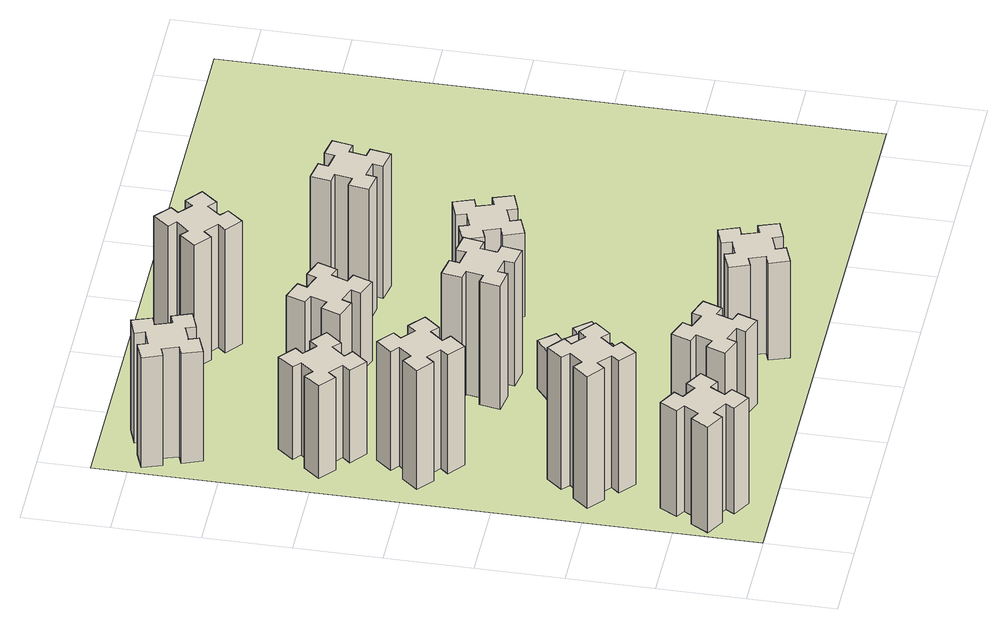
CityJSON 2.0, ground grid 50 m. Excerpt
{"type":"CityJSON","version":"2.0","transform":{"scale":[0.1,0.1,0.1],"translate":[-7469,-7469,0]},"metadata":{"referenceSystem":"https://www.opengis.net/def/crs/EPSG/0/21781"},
"CityObjects":{
"building1":{"type":"Building","attributes":{"class":"1000","function":"1000","usage":"1000","yearOfConstruction":2016,"roofType":"1000","measuredHeight":72,"storeysAboveGround":30,"storeysBelowGround":0},"geometry":[{"type":"Solid","lod":"1","boundaries":[[[[0,1,2,3,4,5,6,7,8,9,10,11,12,13,14,15,16,17,18,19]],[[17,16,20,21]],[[16,15,22,20]],[[15,14,23,22]],[[14,13,24,23]],[[13,12,25,24]],[[12,11,26,25]],[[11,10,27,26]],[[10,9,28,27]],[[9,8,29,28]],[[8,7,30,29]],[[7,6,31,30]],[[6,5,32,31]],[[5,4,33,32]],[[4,3,34,33]],[[3,2,35,34]],[[2,1,36,35]],[[1,0,37,36]],[[0,19,38,37]],[[19,18,39,38]],[[18,17,21,39]],[[24,25,26,27,28,29,30,31,32,33,34,35,36,37,38,39,21,20,22,23]]]]}]},
"building2":{"type":"Building","attributes":{"class":"1000","function":"1000","usage":"1000","yearOfConstruction":2016,"roofType":"1000","measuredHeight":90,"storeysAboveGround":30,"storeysBelowGround":0},"geometry":[{"type":"Solid","lod":"1","boundaries":[[[[40,41,42,43,44,45,46,47,48,49,50,51,52,53,54,55,56,57,58,59]],[[57,56,60,61]],[[56,55,62,60]],[[55,54,63,62]],[[54,53,64,63]],[[53,52,65,64]],[[52,51,66,65]],[[51,50,67,66]],[[50,49,68,67]],[[49,48,69,68]],[[48,47,70,69]],[[47,46,71,70]],[[46,45,72,71]],[[45,44,73,72]],[[44,43,74,73]],[[43,42,75,74]],[[42,41,76,75]],[[41,40,77,76]],[[40,59,78,77]],[[59,58,79,78]],[[58,57,61,79]],[[64,65,66,67,68,69,70,71,72,73,74,75,76,77,78,79,61,60,62,63]]]]}]},
"building3":{"type":"Building","attributes":{"class":"1000","function":"1000","usage":"1000","yearOfConstruction":2016,"roofType":"1000","measuredHeight":81,"storeysAboveGround":30,"storeysBelowGround":0},"geometry":[{"type":"Solid","lod":"1","boundaries":[[[[80,81,82,83,84,85,86,87,88,89,90,91,92,93,94,95,96,97,98,99]],[[97,96,100,101]],[[96,95,102,100]],[[95,94,103,102]],[[94,93,104,103]],[[93,92,105,104]],[[92,91,106,105]],[[91,90,107,106]],[[90,89,108,107]],[[89,88,109,108]],[[88,87,110,109]],[[87,86,111,110]],[[86,85,112,111]],[[85,84,113,112]],[[84,83,114,113]],[[83,82,115,114]],[[82,81,116,115]],[[81,80,117,116]],[[80,99,118,117]],[[99,98,119,118]],[[98,97,101,119]],[[104,105,106,107,108,109,110,111,112,113,114,115,116,117,118,119,101,100,102,103]]]]}]},
"building4":{"type":"Building","attributes":{"class":"1000","function":"1000","usage":"1000","yearOfConstruction":2016,"roofType":"1000","measuredHeight":63,"storeysAboveGround":30,"storeysBelowGround":0},"geometry":[{"type":"Solid","lod":"1","boundaries":[[[[120,121,122,123,124,125,126,127,128,129,130,131,132,133,134,135,136,137,138,139]],[[137,136,140,141]],[[136,135,142,140]],[[135,134,143,142]],[[134,133,144,143]],[[133,132,145,144]],[[132,131,146,145]],[[131,130,147,146]],[[130,129,148,147]],[[129,128,149,148]],[[128,127,150,149]],[[127,126,151,150]],[[126,125,152,151]],[[125,124,153,152]],[[124,123,154,153]],[[123,122,155,154]],[[122,121,156,155]],[[121,120,157,156]],[[120,139,158,157]],[[139,138,159,158]],[[138,137,141,159]],[[144,145,146,147,148,149,150,151,152,153,154,155,156,157,158,159,141,140,142,143]]]]}]},
"building5":{"type":"Building","attributes":{"class":"1000","function":"1000","usage":"1000","yearOfConstruction":2016,"roofType":"1000","measuredHeight":57,"storeysAboveGround":30,"storeysBelowGround":0},"geometry":[{"type":"Solid","lod":"1","boundaries":[[[[160,161,162,163,164,165,166,167,168,169,170,171,172,173,174,175,176,177,178,179]],[[177,176,180,181]],[[176,175,182,180]],[[175,174,183,182]],[[174,173,184,183]],[[173,172,185,184]],[[172,171,186,185]],[[171,170,187,186]],[[170,169,188,187]],[[169,168,189,188]],[[168,167,190,189]],[[167,166,191,190]],[[166,165,192,191]],[[165,164,193,192]],[[164,163,194,193]],[[163,162,195,194]],[[162,161,196,195]],[[161,160,197,196]],[[160,179,198,197]],[[179,178,199,198]],[[178,177,181,199]],[[184,185,186,187,188,189,190,191,192,193,194,195,196,197,198,199,181,180,182,183]]]]}]},
"building6":{"type":"Building","attributes":{"class":"1000","function":"1000","usage":"1000","yearOfConstruction":2016,"roofType":"1000","measuredHeight":75,"storeysAboveGround":30,"storeysBelowGround":0},"geometry":[{"type":"Solid","lod":"1","boundaries":[[[[200,201,202,203,204,205,206,207,208,209,210,211,212,213,214,215,216,217,218,219]],[[217,216,220,221]],[[216,215,222,220]],[[215,214,223,222]],[[214,213,224,223]],[[213,212,225,224]],[[212,211,226,225]],[[211,210,227,226]],[[210,209,228,227]],[[209,208,229,228]],[[208,207,230,229]],[[207,206,231,230]],[[206,205,232,231]],[[205,204,233,232]],[[204,203,234,233]],[[203,202,235,234]],[[202,201,236,235]],[[201,200,237,236]],[[200,219,238,237]],[[219,218,239,238]],[[218,217,221,239]],[[224,225,226,227,228,229,230,231,232,233,234,235,236,237,238,239,221,220,222,223]]]]}]},
"building7":{"type":"Building","attributes":{"class":"1000","function":"1000","usage":"1000","yearOfConstruction":2016,"roofType":"1000","measuredHeight":33,"storeysAboveGround":30,"storeysBelowGround":0},"geometry":[{"type":"Solid","lod":"1","boundaries":[[[[240,241,242,243,244,245,246,247,248,249,250,251,252,253,254,255,256,257,258,259]],[[257,256,260,261]],[[256,255,262,260]],[[255,254,263,262]],[[254,253,264,263]],[[253,252,265,264]],[[252,251,266,265]],[[251,250,267,266]],[[250,249,268,267]],[[249,248,269,268]],[[248,247,270,269]],[[247,246,271,270]],[[246,245,272,271]],[[245,244,273,272]],[[244,243,274,273]],[[243,242,275,274]],[[242,241,276,275]],[[241,240,277,276]],[[240,259,278,277]],[[259,258,279,278]],[[258,257,261,279]],[[264,265,266,267,268,269,270,271,272,273,274,275,276,277,278,279,261,260,262,263]]]]}]},
"building8":{"type":"Building","attributes":{"class":"1000","function":"1000","usage":"1000","yearOfConstruction":2016,"roofType":"1000","measuredHeight":84,"storeysAboveGround":30,"storeysBelowGround":0},"geometry":[{"type":"Solid","lod":"1","boundaries":[[[[280,281,282,283,284,285,286,287,288,289,290,291,292,293,294,295,296,297,298,299]],[[297,296,300,301]],[[296,295,302,300]],[[295,294,303,302]],[[294,293,304,303]],[[293,292,305,304]],[[292,291,306,305]],[[291,290,307,306]],[[290,289,308,307]],[[289,288,309,308]],[[288,287,310,309]],[[287,286,311,310]],[[286,285,312,311]],[[285,284,313,312]],[[284,283,314,313]],[[283,282,315,314]],[[282,281,316,315]],[[281,280,317,316]],[[280,299,318,317]],[[299,298,319,318]],[[298,297,301,319]],[[304,305,306,307,308,309,310,311,312,313,314,315,316,317,318,319,301,300,302,303]]]]}]},
"building9":{"type":"Building","attributes":{"class":"1000","function":"1000","usage":"1000","yearOfConstruction":2016,"roofType":"1000","measuredHeight":66,"storeysAboveGround":30,"storeysBelowGround":0},"geometry":[{"type":"Solid","lod":"1","boundaries":[[[[320,321,322,323,324,325,326,327,328,329,330,331,332,333,334,335,336,337,338,339]],[[337,336,340,341]],[[336,335,342,340]],[[335,334,343,342]],[[334,333,344,343]],[[333,332,345,344]],[[332,331,346,345]],[[331,330,347,346]],[[330,329,348,347]],[[329,328,349,348]],[[328,327,350,349]],[[327,326,351,350]],[[326,325,352,351]],[[325,324,353,352]],[[324,323,354,353]],[[323,322,355,354]],[[322,321,356,355]],[[321,320,357,356]],[[320,339,358,357]],[[339,338,359,358]],[[338,337,341,359]],[[344,345,346,347,348,349,350,351,352,353,354,355,356,357,358,359,341,340,342,343]]]]}]},
"building10":{"type":"Building","attributes":{"class":"1000","function":"1000","usage":"1000","yearOfConstruction":2016,"roofType":"1000","measuredHeight":54,"storeysAboveGround":30,"storeysBelowGround":0},"geometry":[{"type":"Solid","lod":"1","boundaries":[[[[360,361,362,363,364,365,366,367,368,369,370,371,372,373,374,375,376,377,378,379]],[[377,376,380,381]],[[376,375,382,380]],[[375,374,383,382]],[[374,373,384,383]],[[373,372,385,384]],[[372,371,386,385]],[[371,370,387,386]],[[370,369,388,387]],[[369,368,389,388]],[[368,367,390,389]],[[367,366,391,390]],[[366,365,392,391]],[[365,364,393,392]],[[364,363,394,393]],[[363,362,395,394]],[[362,361,396,395]],[[361,360,397,396]],[[360,379,398,397]],[[379,378,399,398]],[[378,377,381,399]],[[384,385,386,387,388,389,390,391,392,393,394,395,396,397,398,399,381,380,382,383]]]]}]},
"building11":{"type":"Building","attributes":{"class":"1000","function":"1000","usage":"1000","yearOfConstruction":2016,"roofType":"1000","measuredHeight":84,"storeysAboveGround":30,"storeysBelowGround":0},"geometry":[{"type":"Solid","lod":"1","boundaries":[[[[400,401,402,403,404,405,406,407,408,409,410,411,412,413,414,415,416,417,418,419]],[[417,416,420,421]],[[416,415,422,420]],[[415,414,423,422]],[[414,413,424,423]],[[413,412,425,424]],[[412,411,426,425]],[[411,410,427,426]],[[410,409,428,427]],[[409,408,429,428]],[[408,407,430,429]],[[407,406,431,430]],[[406,405,432,431]],[[405,404,433,432]],[[404,403,434,433]],[[403,402,435,434]],[[402,401,436,435]],[[401,400,437,436]],[[400,419,438,437]],[[419,418,439,438]],[[418,417,421,439]],[[424,425,426,427,428,429,430,431,432,433,434,435,436,437,438,439,421,420,422,423]]]]}]},
"building12":{"type":"Building","attributes":{"class":"1000","function":"1000","usage":"1000","yearOfConstruction":2016,"roofType":"1000","measuredHeight":57,"storeysAboveGround":30,"storeysBelowGround":0},"geometry":[{"type":"Solid","lod":"1","boundaries":[[[[440,441,442,443,444,445,446,447,448,449,450,451,452,453,454,455,456,457,458,459]],[[457,456,460,461]],[[456,455,462,460]],[[455,454,463,462]],[[454,453,464,463]],[[453,452,465,464]],[[452,451,466,465]],[[451,450,467,466]],[[450,449,468,467]],[[449,448,469,468]],[[448,447,470,469]],[[447,446,471,470]],[[446,445,472,471]],[[445,444,473,472]],[[444,443,474,473]],[[443,442,475,474]],[[442,441,476,475]],[[441,440,477,476]],[[440,459,478,477]],[[459,458,479,478]],[[458,457,461,479]],[[464,465,466,467,468,469,470,471,472,473,474,475,476,477,478,479,461,460,462,463]]]]}]},
"building13":{"type":"Building","attributes":{"class":"1000","function":"1000","usage":"1000","yearOfConstruction":2016,"roofType":"1000","measuredHeight":90,"storeysAboveGround":30,"storeysBelowGround":0},"geometry":[{"type":"Solid","lod":"1","boundaries":[[[[480,481,482,483,484,485,486,487,488,489,490,491,492,493,494,495,496,497,498,499]],[[497,496,500,501]],[[496,495,502,500]],[[495,494,503,502]],[[494,493,504,503]],[[493,492,505,504]],[[492,491,506,505]],[[491,490,507,506]],[[490,489,508,507]],[[489,488,509,508]],[[488,487,510,509]],[[487,486,511,510]],[[486,485,512,511]],[[485,484,513,512]],[[484,483,514,513]],[[483,482,515,514]],[[482,481,516,515]],[[481,480,517,516]],[[480,499,518,517]],[[499,498,519,518]],[[498,497,501,519]],[[504,505,506,507,508,509,510,511,512,513,514,515,516,517,518,519,501,500,502,503]]]]}]},
"landuse1":{"type":"LandUse","attributes":{"name":"plot1","function":"1010"},"geometry":[{"type":"MultiSurface","lod":"1","boundaries":[[[520,521,522,523]]]}]}
},
"vertices":[
[177,305,0],[264,255,0],[234,203,0],[338,143,0],[398,247,0],[346,277,0],[396,364,0],[448,334,0],[508,438,0],[404,498,0],[374,446,0],[287,496,0],[317,548,0],[213,608,0],[153,504,0],[205,474,0],[155,387,0],[103,417,0],[43,313,0],[147,253,0],[155,387,720],[103,417,720],[205,474,720],[153,504,720],[213,608,720],[317,548,720],[287,496,720],[374,446,720],[404,498,720],[508,438,720],[448,334,720],[396,364,720],[346,277,720],[398,247,720],[338,143,720],[234,203,720],[264,255,720],[177,305,720],[147,253,720],[43,313,720],
[484,1067,0],[408,1132,0],[446,1178,0],[354,1255,0],[277,1163,0],[323,1124,0],[259,1048,0],[213,1086,0],[136,994,0],[228,917,0],[266,963,0],[343,899,0],[304,853,0],[396,776,0],[473,868,0],[427,906,0],[492,983,0],[538,944,0],[615,1036,0],[523,1113,0],[492,983,900],[538,944,900],[427,906,900],[473,868,900],[396,776,900],[304,853,900],[343,899,900],[266,963,900],[228,917,900],[136,994,900],[213,1086,900],[259,1048,900],[323,1124,900],[277,1163,900],[354,1255,900],[446,1178,900],[408,1132,900],[484,1067,900],[523,1113,900],[615,1036,900],
[427,1846,0],[492,1923,0],[538,1884,0],[615,1976,0],[523,2053,0],[484,2007,0],[408,2072,0],[446,2118,0],[354,2195,0],[277,2103,0],[323,2064,0],[259,1988,0],[213,2026,0],[136,1934,0],[228,1857,0],[266,1903,0],[343,1839,0],[304,1793,0],[396,1716,0],[473,1808,0],[343,1839,810],[304,1793,810],[266,1903,810],[228,1857,810],[136,1934,810],[213,2026,810],[259,1988,810],[323,2064,810],[277,2103,810],[354,2195,810],[446,2118,810],[408,2072,810],[484,2007,810],[523,2053,810],[615,1976,810],[538,1884,810],[492,1923,810],[427,1846,810],[473,1808,810],[396,1716,810],
[484,2547,0],[408,2612,0],[446,2658,0],[354,2735,0],[277,2643,0],[323,2604,0],[259,2528,0],[213,2566,0],[136,2474,0],[228,2397,0],[266,2443,0],[343,2379,0],[304,2333,0],[396,2256,0],[473,2348,0],[427,2386,0],[492,2463,0],[538,2424,0],[615,2516,0],[523,2593,0],[492,2463,630],[538,2424,630],[427,2386,630],[473,2348,630],[396,2256,630],[304,2333,630],[343,2379,630],[266,2443,630],[228,2397,630],[136,2474,630],[213,2566,630],[259,2528,630],[323,2604,630],[277,2643,630],[354,2735,630],[446,2658,630],[408,2612,630],[484,2547,630],[523,2593,630],[615,2516,630],
[1202,391,0],[1236,485,0],[1292,464,0],[1333,577,0],[1220,618,0],[1200,562,0],[1106,596,0],[1127,652,0],[1014,693,0],[973,580,0],[1029,560,0],[995,466,0],[939,487,0],[897,374,0],[1010,333,0],[1031,389,0],[1125,355,0],[1104,299,0],[1217,257,0],[1258,370,0],[1125,355,570],[1104,299,570],[1031,389,570],[1010,333,570],[897,374,570],[939,487,570],[995,466,570],[1029,560,570],[973,580,570],[1014,693,570],[1127,652,570],[1106,596,570],[1200,562,570],[1220,618,570],[1333,577,570],[1292,464,570],[1236,485,570],[1202,391,570],[1258,370,570],[1217,257,570],
[155,3345,0],[189,3251,0],[133,3230,0],[174,3117,0],[287,3159,0],[266,3215,0],[360,3249,0],[380,3193,0],[493,3234,0],[452,3347,0],[396,3326,0],[362,3420,0],[418,3440,0],[377,3553,0],[264,3512,0],[285,3456,0],[191,3422,0],[170,3478,0],[57,3437,0],[99,3324,0],[191,3422,750],[170,3478,750],[285,3456,750],[264,3512,750],[377,3553,750],[418,3440,750],[362,3420,750],[396,3326,750],[452,3347,750],[493,3234,750],[380,3193,750],[360,3249,750],[266,3215,750],[287,3159,750],[174,3117,750],[133,3230,750],[189,3251,750],[155,3345,750],[99,3324,750],[57,3437,750],
[1083,1332,0],[1006,1267,0],[968,1313,0],[876,1236,0],[953,1144,0],[999,1183,0],[1063,1106,0],[1017,1068,0],[1094,976,0],[1186,1053,0],[1148,1099,0],[1224,1163,0],[1263,1117,0],[1355,1194,0],[1278,1286,0],[1232,1248,0],[1167,1324,0],[1213,1363,0],[1136,1455,0],[1044,1378,0],[1167,1324,330],[1213,1363,330],[1232,1248,330],[1278,1286,330],[1355,1194,330],[1263,1117,330],[1224,1163,330],[1148,1099,330],[1186,1053,330],[1094,976,330],[1017,1068,330],[1063,1106,330],[999,1183,330],[953,1144,330],[876,1236,330],[968,1313,330],[1006,1267,330],[1083,1332,330],[1044,1378,330],[1136,1455,330],
[1047,1656,0],[1145,1638,0],[1135,1579,0],[1253,1558,0],[1274,1677,0],[1215,1687,0],[1232,1785,0],[1291,1775,0],[1312,1893,0],[1194,1914,0],[1184,1855,0],[1085,1872,0],[1096,1931,0],[977,1952,0],[957,1834,0],[1016,1824,0],[998,1725,0],[939,1736,0],[918,1617,0],[1037,1597,0],[998,1725,840],[939,1736,840],[1016,1824,840],[957,1834,840],[977,1952,840],[1096,1931,840],[1085,1872,840],[1184,1855,840],[1194,1914,840],[1312,1893,840],[1291,1775,840],[1232,1785,840],[1215,1687,840],[1274,1677,840],[1253,1558,840],[1135,1579,840],[1145,1638,840],[1047,1656,840],[1037,1597,840],[918,1617,840],
[1765,496,0],[1671,462,0],[1650,518,0],[1537,477,0],[1579,364,0],[1635,385,0],[1669,291,0],[1613,270,0],[1654,157,0],[1767,199,0],[1746,255,0],[1840,289,0],[1860,233,0],[1973,274,0],[1932,387,0],[1876,366,0],[1842,460,0],[1898,480,0],[1857,593,0],[1744,552,0],[1842,460,660],[1898,480,660],[1876,366,660],[1932,387,660],[1973,274,660],[1860,233,660],[1840,289,660],[1746,255,660],[1767,199,660],[1654,157,660],[1613,270,660],[1669,291,660],[1635,385,660],[1579,364,660],[1537,477,660],[1650,518,660],[1671,462,660],[1765,496,660],[1744,552,660],[1857,593,660],
[1029,2680,0],[995,2586,0],[939,2607,0],[897,2494,0],[1010,2453,0],[1031,2509,0],[1125,2475,0],[1104,2419,0],[1217,2377,0],[1258,2490,0],[1202,2511,0],[1236,2605,0],[1292,2584,0],[1333,2697,0],[1220,2738,0],[1200,2682,0],[1106,2716,0],[1127,2772,0],[1014,2813,0],[973,2700,0],[1106,2716,540],[1127,2772,540],[1200,2682,540],[1220,2738,540],[1333,2697,540],[1292,2584,540],[1236,2605,540],[1202,2511,540],[1258,2490,540],[1217,2377,540],[1104,2419,540],[1125,2475,540],[1031,2509,540],[1010,2453,540],[897,2494,540],[939,2607,540],[995,2586,540],[1029,2680,540],[973,2700,540],[1014,2813,540],
[1106,3283,0],[1183,3219,0],[1144,3173,0],[1236,3096,0],[1313,3188,0],[1267,3226,0],[1332,3303,0],[1378,3264,0],[1455,3356,0],[1363,3433,0],[1324,3387,0],[1248,3452,0],[1286,3498,0],[1194,3575,0],[1117,3483,0],[1163,3444,0],[1099,3368,0],[1053,3406,0],[976,3314,0],[1068,3237,0],[1099,3368,840],[1053,3406,840],[1163,3444,840],[1117,3483,840],[1194,3575,840],[1286,3498,840],[1248,3452,840],[1324,3387,840],[1363,3433,840],[1455,3356,840],[1378,3264,840],[1332,3303,840],[1267,3226,840],[1313,3188,840],[1236,3096,840],[1144,3173,840],[1183,3219,840],[1106,3283,840],[1068,3237,840],[976,3314,840],
[1846,1735,0],[1940,1769,0],[1960,1713,0],[2073,1754,0],[2032,1867,0],[1976,1846,0],[1942,1940,0],[1998,1960,0],[1957,2073,0],[1844,2032,0],[1865,1976,0],[1771,1942,0],[1750,1998,0],[1637,1957,0],[1679,1844,0],[1735,1865,0],[1769,1771,0],[1713,1750,0],[1754,1637,0],[1867,1679,0],[1769,1771,570],[1713,1750,570],[1735,1865,570],[1679,1844,570],[1637,1957,570],[1750,1998,570],[1771,1942,570],[1865,1976,570],[1844,2032,570],[1957,2073,570],[1998,1960,570],[1942,1940,570],[1976,1846,570],[2032,1867,570],[2073,1754,570],[1960,1713,570],[1940,1769,570],[1846,1735,570],[1867,1679,570],[1754,1637,570],
[1855,2527,0],[1872,2625,0],[1931,2615,0],[1952,2733,0],[1834,2754,0],[1824,2695,0],[1725,2712,0],[1736,2771,0],[1617,2792,0],[1597,2674,0],[1656,2664,0],[1638,2565,0],[1579,2576,0],[1558,2457,0],[1677,2437,0],[1687,2496,0],[1785,2478,0],[1775,2419,0],[1893,2398,0],[1914,2517,0],[1785,2478,900],[1775,2419,900],[1687,2496,900],[1677,2437,900],[1558,2457,900],[1579,2576,900],[1638,2565,900],[1656,2664,900],[1597,2674,900],[1617,2792,900],[1736,2771,900],[1725,2712,900],[1824,2695,900],[1834,2754,900],[1952,2733,900],[1931,2615,900],[1872,2625,900],[1855,2527,900],[1914,2517,900],[1893,2398,900],
[5,3705,0],[3705,3705,0],[3705,5,0],[5,5,0]
]}
